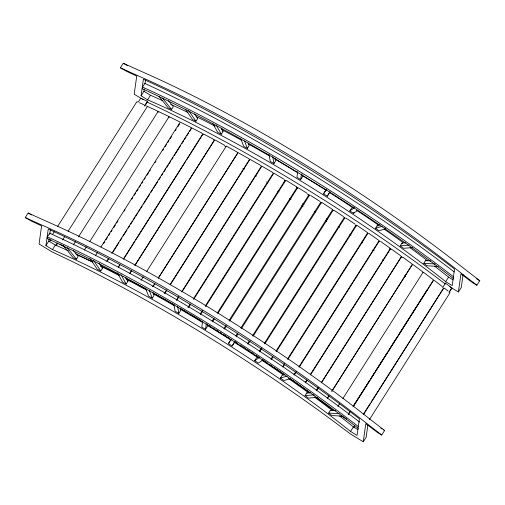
<?xml version="1.0" encoding="UTF-8"?>
<svg xmlns="http://www.w3.org/2000/svg" width="505" height="505" viewBox="0 0 505 505"><rect width="100%" height="100%" fill="white"/><g stroke="black" fill="none" stroke-linecap="round" stroke-linejoin="round"><path stroke-width="0.76" d="M45.93 245.594L48.259 228.999A369.149 73.623 32.4 0 1 359.396 418.822L357.067 435.417L350.533 431.428A317.153 63.251 32.4 0 0 52.457 249.577L45.93 245.594L48.808 241.055L49.13 238.796M359.61 422.098A369.149 73.623 32.4 0 0 49.686 233.215L47.382 236.845L47.148 238.505A369.149 73.623 32.4 0 1 358.285 428.322M49.534 234.32L49.686 233.215M49.869 233.512L50.399 229.743M141.059 95.817L143.388 79.222A369.149 73.623 32.4 0 1 454.525 269.045L452.196 285.641L445.662 281.651A317.153 63.251 32.4 0 0 147.593 99.801L141.059 95.817L143.938 91.279L144.26 89.019M142.511 87.068L142.277 88.728A369.149 73.623 32.4 0 1 272.182 156.922L326.369 189.981A369.149 73.623 32.4 0 1 453.414 278.545L453.648 276.885A369.149 73.623 32.4 0 0 142.511 87.068L144.821 83.439A369.149 73.623 32.4 0 1 454.128 271.854M144.998 83.735L145.528 79.967M144.784 106.063L147.258 102.174L147.384 101.252L140.725 98.191L138.256 102.079M202.606 321.357L201.804 327.07L205.541 329.348L207.271 326.621L207.568 324.481M205.541 329.348L206.343 323.636M297.742 171.58L296.934 177.293L300.671 179.572L302.4 176.845L302.697 174.705M300.671 179.572L301.472 173.859M363.265 441.768L365.809 423.657L377.254 432.299L381.736 435.032L384.621 430.494L368.808 418.266A351.379 70.081 32.4 0 0 44.61 220.477L28.135 213.009L25.25 217.548L31.36 221.045L41.606 225.868L39.062 243.978L52.129 251.951A370.083 73.806 32.4 0 1 350.199 433.801L363.265 441.768L366.144 437.229L367.842 425.159M448.995 292.553L451.874 288.014L445.46 283.103L445.328 284.025A370.083 73.806 32.4 0 0 147.258 102.174M449.898 286.815L458.395 291.991L460.939 273.88L472.39 282.522L476.865 285.256L479.75 280.717L463.944 268.49A351.379 70.081 32.4 0 0 139.74 70.7L123.264 63.232L120.379 67.771L126.49 71.268L136.735 76.091L134.191 94.201L143.338 99.782M463.079 274.625L461.273 287.452L458.395 291.991M235.052 341.336L232.136 345.994L228.443 343.627L231.214 339.108M230.962 339.613L228.443 343.627M328.995 193.497L327.265 196.218L323.572 193.851L326.344 189.331M326.091 189.836L323.572 193.851M232.136 345.994L234.907 341.487M327.265 196.218L330.036 191.711M52.514 234.49L54.205 231.833M57.576 226.524L136.887 101.65L137.713 102.029M49.711 241.478L50.948 239.534M52.457 249.577L55.342 245.039A317.153 63.251 32.4 0 1 68.484 250.846M147.593 99.801L150.471 95.262A317.153 63.251 32.4 0 1 162.913 100.754M55.55 245.84L57.198 243.252M144.506 105.791L147.384 101.252M56.244 245.468L57.892 242.873M62.62 239.9L64.728 236.58M68.106 231.265L147.416 106.397L157.162 110.892L158.418 112.192M73.364 244.893L75.472 241.573M78.426 236.921L158.16 111.39L168.102 116.106L169.276 117.368M63.434 245.582L73.13 257.702L76.432 259.198L78.161 256.471L73.358 250.461M159.05 96.411L168.26 107.925L171.561 109.421L173.291 106.694L168.487 100.684M84.316 250.126L86.424 246.806M89.802 241.491L169.112 116.623L179.584 121.819M95.451 255.599L97.56 252.279M100.937 246.964L180.247 122.096L190.518 127.235L191.528 128.421M103.538 243.669L104.8 241.674M106.069 239.686L107.331 237.691M108.6 235.696L109.863 233.708M111.132 231.713L111.971 230.387M113.663 227.73L115.348 225.072M116.611 223.077L117.88 221.089M124.205 211.122L125.051 209.796M131.799 199.166L132.645 197.84M134.33 195.182L135.599 193.188M136.861 191.199L138.13 189.205M139.393 187.21L140.661 185.221M141.924 183.227L142.77 181.901M144.455 179.243L145.301 177.911M146.987 175.254L148.678 172.596M149.518 171.271L150.364 169.945M155.003 162.635L155.849 161.31M162.597 150.679L163.443 149.354M165.129 146.696L166.391 144.701M167.66 142.713L168.923 140.718M170.191 138.724L171.454 136.735M175.254 130.757L176.093 129.425M177.785 126.768L179.471 124.11M106.757 261.293L108.442 258.636M111.82 253.321L191.553 127.79L201.962 133.124M89.953 258.56L97.351 269.291L100.817 270.977L102.547 268.256L99.081 263.238M185.518 109.421L192.481 119.515L195.946 121.2L197.676 118.479L194.646 114.086M107.571 260.599L108.84 258.604M112.634 252.626L118.965 242.665M120.228 240.67L121.92 238.013M123.182 236.024L126.982 230.046M128.245 228.052L129.514 226.057M130.776 224.068L132.462 221.411M133.307 220.079L134.993 217.428M135.839 216.096L137.524 213.438M138.37 212.113L140.055 209.455M140.901 208.123L142.164 206.135M143.433 204.14L149.758 194.179M151.027 192.184L152.712 189.526M153.558 188.201L157.775 181.56M159.043 179.565L160.306 177.571M161.575 175.582L162.837 173.587M164.106 171.593L165.791 168.941M166.637 167.609L168.323 164.952M169.169 163.626L170.854 160.969M171.7 159.637L172.963 157.648M174.231 155.654L180.556 145.692M181.819 143.698L183.511 141.04M184.35 139.715L186.042 137.057M186.882 135.731L188.573 133.074M189.413 131.742L191.105 129.084M118.208 267.202L119.9 264.544M123.693 258.566L203.004 133.699M118.511 267.113L119.357 265.788M123.573 259.141L134.968 241.213M135.807 239.881L186.01 160.843M186.856 159.517L202.884 134.273M129.798 273.319L131.59 270.642M134.86 265.346L214.593 139.816M130.006 273.173L131.691 270.516M135.069 265.201L214.379 140.333L213.735 139.973M117.362 272.757L122.595 282.156L126.181 284.018L127.91 281.298L125.676 277.283M212.87 123.649L217.724 132.379L221.31 134.242L223.04 131.521L221.184 128.175M141.072 280.294L143.294 276.772M146.557 271.658L226.291 146.128M152.882 286.531L154.574 283.873M158.368 277.895L237.678 153.028L237.028 152.011L226.518 146.179M152.863 286.796L154.972 283.475M158.349 278.16L238.082 152.624L248.889 158.671L249.451 159.637L170.141 284.511M145.44 288.039L148.603 296.17L152.276 298.196L154.006 295.469L152.952 292.761M240.834 138.944L243.732 146.393L247.406 148.419L249.135 145.692L248.081 142.984M164.655 293.14L166.77 289.82M164.731 293.468L166.839 290.148M170.217 284.833L249.95 159.302L260.814 165.501L261.281 166.416L181.554 291.953M176.491 299.919L178.6 296.599M176.655 300.311L178.764 296.99M182.141 291.675L261.874 166.139L272.776 172.483L273.154 173.348L193.421 298.884M174.061 305.052L175.096 311.194L178.827 313.359L180.556 310.632L180.165 308.328M269.064 154.511L270.225 161.417L273.956 163.582L275.686 160.855L275.294 158.551M187.936 307.52L190.044 304.199M188.618 307.305L190.726 303.985M193.674 299.332L273.83 173.133L284.1 179.294M200.245 313.927L202.353 310.607M205.308 305.961L285.041 180.424M200.592 314.438L202.701 311.118M205.655 306.472L285.805 180.272M212.132 321.136L213.817 318.478M217.194 313.163L296.927 187.633M212.567 321.71L214.253 319.053M218.053 313.075L297.78 187.538M223.999 328.458L225.684 325.801M229.055 320.486L308.789 194.955M224.517 329.096L226.631 325.776M229.579 321.123L309.735 194.93M235.822 335.888L237.508 333.237M240.885 327.922L320.618 202.385M236.258 336.709L237.943 334.058M241.314 328.755L321.325 202.783M247.494 343.722L249.186 341.064M252.557 335.749L332.713 209.55M248.031 344.252L250.139 340.932M253.087 336.292L333.098 210.326M259.267 351.385L261.375 348.065M264.33 343.413L344.486 217.219M259.728 351.871L261.83 348.557M264.778 343.911L344.789 217.945M263.105 359.825L258.339 363.12L254.716 360.69L256.445 357.969L258.232 356.732M357.641 210.465L353.468 213.344L349.845 210.913L351.575 208.193L353.361 206.955M353.468 213.344L354.156 212.258M270.945 359.118L272.631 356.461M276.008 351.152L356.164 224.952M271.324 359.56L273.009 356.909M276.374 351.606L356.385 225.634M282.503 366.914L284.618 363.594M287.566 358.948L367.722 232.748L357.3 225.583M283.223 366.649L284.485 364.66M287.856 359.358L367.867 233.386L368.865 233.398L378.264 239.976M290.697 378.504L283.861 380.543L280.351 378.081L282.08 375.354L284.807 374.54M384.652 227.906L385.826 228.727L378.99 230.766L375.486 228.304L377.216 225.577L379.937 224.763M293.935 374.76L295.621 372.103M298.998 366.788L379.148 240.588M294.15 375.108L296.258 371.794M299.206 367.148L379.217 241.182M305.209 382.632L306.895 379.975M310.272 374.666L390.422 248.466M305.348 382.935L307.027 380.284M310.398 374.975L390.409 249.009M317.443 397.353L308.441 398.073L305.083 395.598L306.813 392.877L310.543 392.581M412.579 247.576L403.571 248.296L400.212 245.821L401.942 243.101L405.673 242.804M316.313 390.529L317.998 387.872M321.376 382.563L401.526 256.363M316.37 390.782L318.472 387.468M321.42 382.828L401.431 256.856M327.227 398.439L328.913 395.781M331.867 391.129L412.446 264.273L402.681 257.058M327.625 397.978L328.888 395.989M331.835 391.343L412.269 264.715L413.595 264.974L423.152 272.17L342.889 398.533M342.377 416.164L331.829 415.527L328.66 413.071L330.39 410.35L335.617 410.666M438.258 266.438L426.959 265.75L423.79 263.294L425.519 260.574L430.746 260.889M337.94 406.342L339.625 403.684M353.26 406.165L367.154 384.292M367.993 382.96L369.679 380.309M370.525 378.984L374.735 372.355M375.575 371.03L377.26 368.379M378.1 367.053L387.367 352.465M388.206 351.139L389.892 348.488M390.731 347.162L394.948 340.534M395.787 339.209L397.473 336.557M398.735 334.569L418.102 304.073M418.948 302.748L427.369 289.485M348.242 414.327L349.927 411.676M353.292 406.367L433.303 280.401L434.786 280.78L442.216 286.531M348.425 414.226L350.11 411.569M353.064 406.916L433.637 280.054L424.301 272.889L422.9 272.567M350.533 431.428L353.412 426.889A317.153 63.251 32.4 0 0 339.436 415.918M445.662 281.651L448.547 277.112A317.153 63.251 32.4 0 0 434.565 266.141M353.62 427.691L354.857 425.747M442.576 287.642L445.46 283.103M363.884 413.513L370.197 403.564M371.042 402.239L443.472 288.204L445.025 288.645L448.105 291.076M363.31 414.775L443.889 287.913M369.452 419.548L450.024 292.685M449.387 291.896L451.861 288.008M349.845 210.913L354.617 207.618M254.716 360.69L259.482 357.395M375.486 228.304L382.298 226.272M280.351 378.081L287.168 376.042M400.212 245.821L409.17 245.108M305.083 395.598L314.041 394.885M423.79 263.294L434.994 263.976M328.66 413.071L339.12 413.709M203.913 134.178L213.88 139.487M310.663 195.517L319.936 201.388M120.379 67.771L136.855 75.239A351.379 70.081 32.4 0 1 461.059 273.028L476.865 285.256M25.25 217.548L41.726 225.015A351.379 70.081 32.4 0 1 365.929 422.805L381.736 435.032M139.487 102.749L143.95 104.787M389.91 248.024L380.65 241.504M391.211 248.965L400.667 255.745M197.196 118.233L197.676 118.479M102.067 268.01L102.547 268.256M202.013 133.888L203.376 134.595M222.295 131.117L223.04 131.521M127.165 280.894L127.91 281.298M224.693 145.958L226.07 146.709M123.264 63.232L127.336 65.562M242.905 168.335L244.262 169.112M255.126 175.323L256.483 176.106M28.135 213.009L31.525 214.953M284.302 180.064L285.634 180.859M266.571 181.989L267.902 182.785M476.55 278.766L479.75 280.717M143.938 91.279L150.471 95.262M448.547 277.112L453.118 279.903M286.101 180.373L296.738 186.869M380.783 428.152L382.058 428.934M383.339 429.711L384.621 430.494M59.887 244.085L65.202 247.33M75.826 253.813L77.158 254.627A306.251 61.08 32.4 0 1 92.623 261.83M341.576 415.943L346.809 419.137M48.808 241.055L55.342 245.039M353.412 426.889L357.988 429.679M306.832 193.093L298.455 187.879M321.969 202.549L331.791 208.956M333.83 210.149L343.57 216.613M355.047 224.132L345.976 218.078M377.216 225.577L377.955 226.082M146.431 105.917L146.81 106.176M401.942 243.101L402.428 243.442M306.813 392.877L307.299 393.218M425.519 260.574L425.841 260.814M330.39 410.35L330.712 410.59M224.656 145.288L215.174 140.055M162.427 97.995L171.561 109.421M67.298 247.772L76.432 259.198M188.592 110.538L195.946 121.2M93.457 260.315L100.817 270.977M216.102 124.874L221.31 134.242M120.973 274.651L126.181 284.018M244.508 140.964L247.406 148.419M149.379 290.741L152.276 298.196M272.788 156.664L273.956 163.582M177.659 306.44L178.827 313.359M302.59 203.761A348.62 69.526 32.4 0 1 303.909 204.588M314.451 211.216A348.62 69.526 32.4 0 1 315.77 212.049M326.306 218.791A348.62 69.526 32.4 0 1 327.625 219.643M338.104 226.474A348.62 69.526 32.4 0 1 339.41 227.332M349.795 234.213A348.62 69.526 32.4 0 1 351.089 235.077M361.378 242.028A348.62 69.526 32.4 0 1 362.659 242.899M372.892 249.931A348.62 69.526 32.4 0 1 374.186 250.827M296.454 187.342A348.671 69.538 32.4 0 1 297.78 188.15M307.034 193.863A348.671 69.538 32.4 0 1 309.679 195.511M320.22 202.139A348.671 69.538 32.4 0 1 321.534 202.972M332.075 209.714A348.671 69.538 32.4 0 1 333.388 210.566M343.873 217.396A348.671 69.538 32.4 0 1 345.174 218.255M355.558 225.135A348.671 69.538 32.4 0 1 356.852 226M378.662 240.853A348.671 69.538 32.4 0 1 379.956 241.75M389.595 248.492A348.671 69.538 32.4 0 1 390.87 249.394M400.989 256.597A348.671 69.538 32.4 0 1 402.277 257.518M277.693 191.136A306.251 61.08 32.4 0 1 279.031 191.932M289.7 198.389A306.251 61.08 32.4 0 1 291.031 199.204M301.687 205.787A306.251 61.08 32.4 0 1 303.019 206.621M325.498 220.938A306.251 61.08 32.4 0 1 326.811 221.796M382.411 259.797A306.251 61.08 32.4 0 1 383.674 260.706M404.246 275.818A306.251 61.08 32.4 0 1 405.49 276.753M100.344 265.554A306.251 61.08 32.4 0 1 118.896 274.827M125.669 278.318A306.251 61.08 32.4 0 1 146.134 289.188M152.882 292.881A306.251 61.08 32.4 0 1 174.673 305.14M180.152 308.302A306.251 61.08 32.4 0 1 184.956 311.105M185.638 311.503A306.251 61.08 32.4 0 1 188.302 313.068M189.64 313.857A306.251 61.08 32.4 0 1 200.984 320.618M208.982 325.473A306.251 61.08 32.4 0 1 210.983 326.697M212.984 327.922A306.251 61.08 32.4 0 1 214.316 328.742M216.31 329.98A306.251 61.08 32.4 0 1 218.311 331.217M220.306 332.46A306.251 61.08 32.4 0 1 221.638 333.287M223.633 334.537A306.251 61.08 32.4 0 1 225.621 335.787M227.616 337.037A306.251 61.08 32.4 0 1 228.942 337.877M235.551 342.081A306.251 61.08 32.4 0 1 237.533 343.349M240.172 345.041A306.251 61.08 32.4 0 1 241.491 345.893M242.804 346.746A306.251 61.08 32.4 0 1 245.436 348.45M247.406 349.731A306.251 61.08 32.4 0 1 250.025 351.442M251.332 352.301A306.251 61.08 32.4 0 1 253.289 353.588M255.896 355.312A306.251 61.08 32.4 0 1 257.847 356.606M262.385 359.629A306.251 61.08 32.4 0 1 267.555 363.108M269.487 364.414A306.251 61.08 32.4 0 1 272.687 366.592M273.969 367.463A306.251 61.08 32.4 0 1 284.126 374.464M289.782 378.415A306.251 61.08 32.4 0 1 309.849 392.783M316.035 397.321A306.251 61.08 32.4 0 1 333.982 410.83M170.703 104.314A317.153 63.251 32.4 0 1 187.967 112.501M196.363 116.623A317.153 63.251 32.4 0 1 215.124 126.155M221.461 129.463A317.153 63.251 32.4 0 1 241.807 140.403M248.63 144.171A317.153 63.251 32.4 0 1 269.405 155.95M274.789 159.075A317.153 63.251 32.4 0 1 297.742 172.729M302.426 175.582A317.153 63.251 32.4 0 1 326.041 190.303M329.298 192.38A317.153 63.251 32.4 0 1 353.229 207.984M356.511 210.175A317.153 63.251 32.4 0 1 378.535 225.173M384.261 229.169A317.153 63.251 32.4 0 1 403.003 242.539M410.085 247.702A317.153 63.251 32.4 0 1 427.678 260.864M47.382 236.845A369.149 73.623 32.4 0 1 358.518 426.662M76.287 254.419A317.153 63.251 32.4 0 1 92.838 262.278M100.533 266.053A317.153 63.251 32.4 0 1 119.294 275.566M126.332 279.24A317.153 63.251 32.4 0 1 146.677 290.179M153.501 293.948A317.153 63.251 32.4 0 1 174.275 305.727M180.335 309.243A317.153 63.251 32.4 0 1 202.612 322.506M207.296 325.359A317.153 63.251 32.4 0 1 230.911 340.08M234.168 342.156A317.153 63.251 32.4 0 1 258.099 357.761M262.032 360.387A317.153 63.251 32.4 0 1 283.4 374.95M288.494 378.504A317.153 63.251 32.4 0 1 309.167 393.25M314.312 397.012A317.153 63.251 32.4 0 1 332.549 410.641"/></g></svg>
